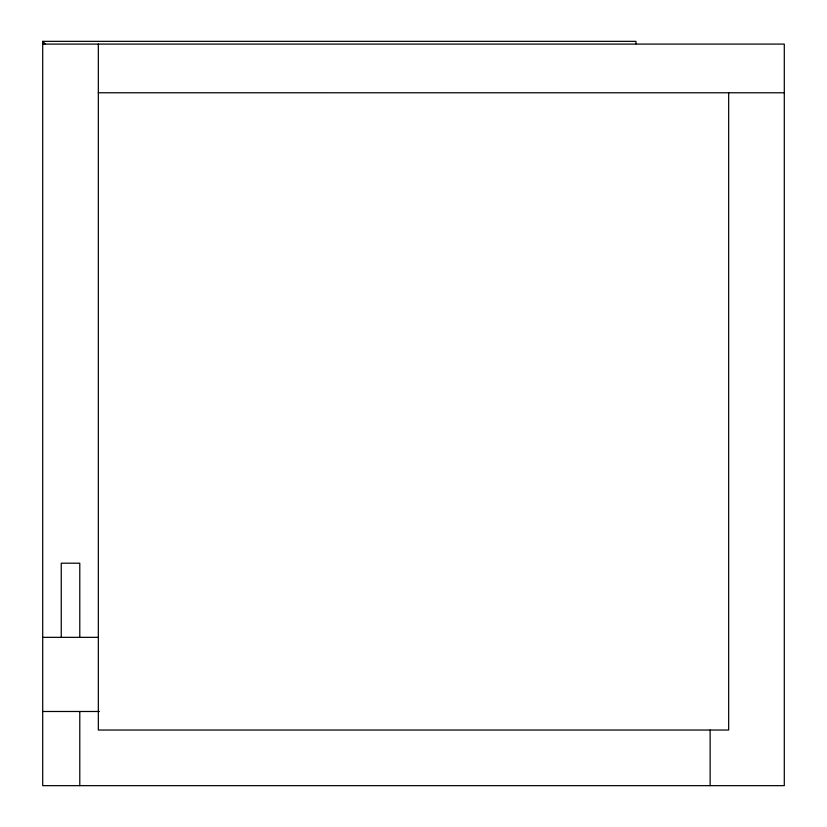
<?xml version="1.0" encoding="UTF-8"?>
<svg xmlns="http://www.w3.org/2000/svg" width="827" height="827" viewBox="0 0 827 827"><rect width="100%" height="100%" fill="white"/><g stroke="black" fill="none" stroke-linecap="round" stroke-linejoin="round"><path stroke-width="1.24" d="M42.704 44.089L784.296 44.089L784.296 785.65L42.704 785.65L42.704 41.35L635.973 41.35L635.973 43.821M98.33 92.769L784.296 92.779M42.704 637.348L98.33 637.348M42.704 711.489L99.436 711.489M42.704 41.35L45.423 44.058M728.67 92.769L728.67 730.034L98.33 730.034L98.33 44.089M710.135 730.034L710.135 785.65M79.785 637.348L79.785 563.197L61.25 563.197L61.25 637.348M79.785 711.489L79.785 785.65"/></g></svg>
